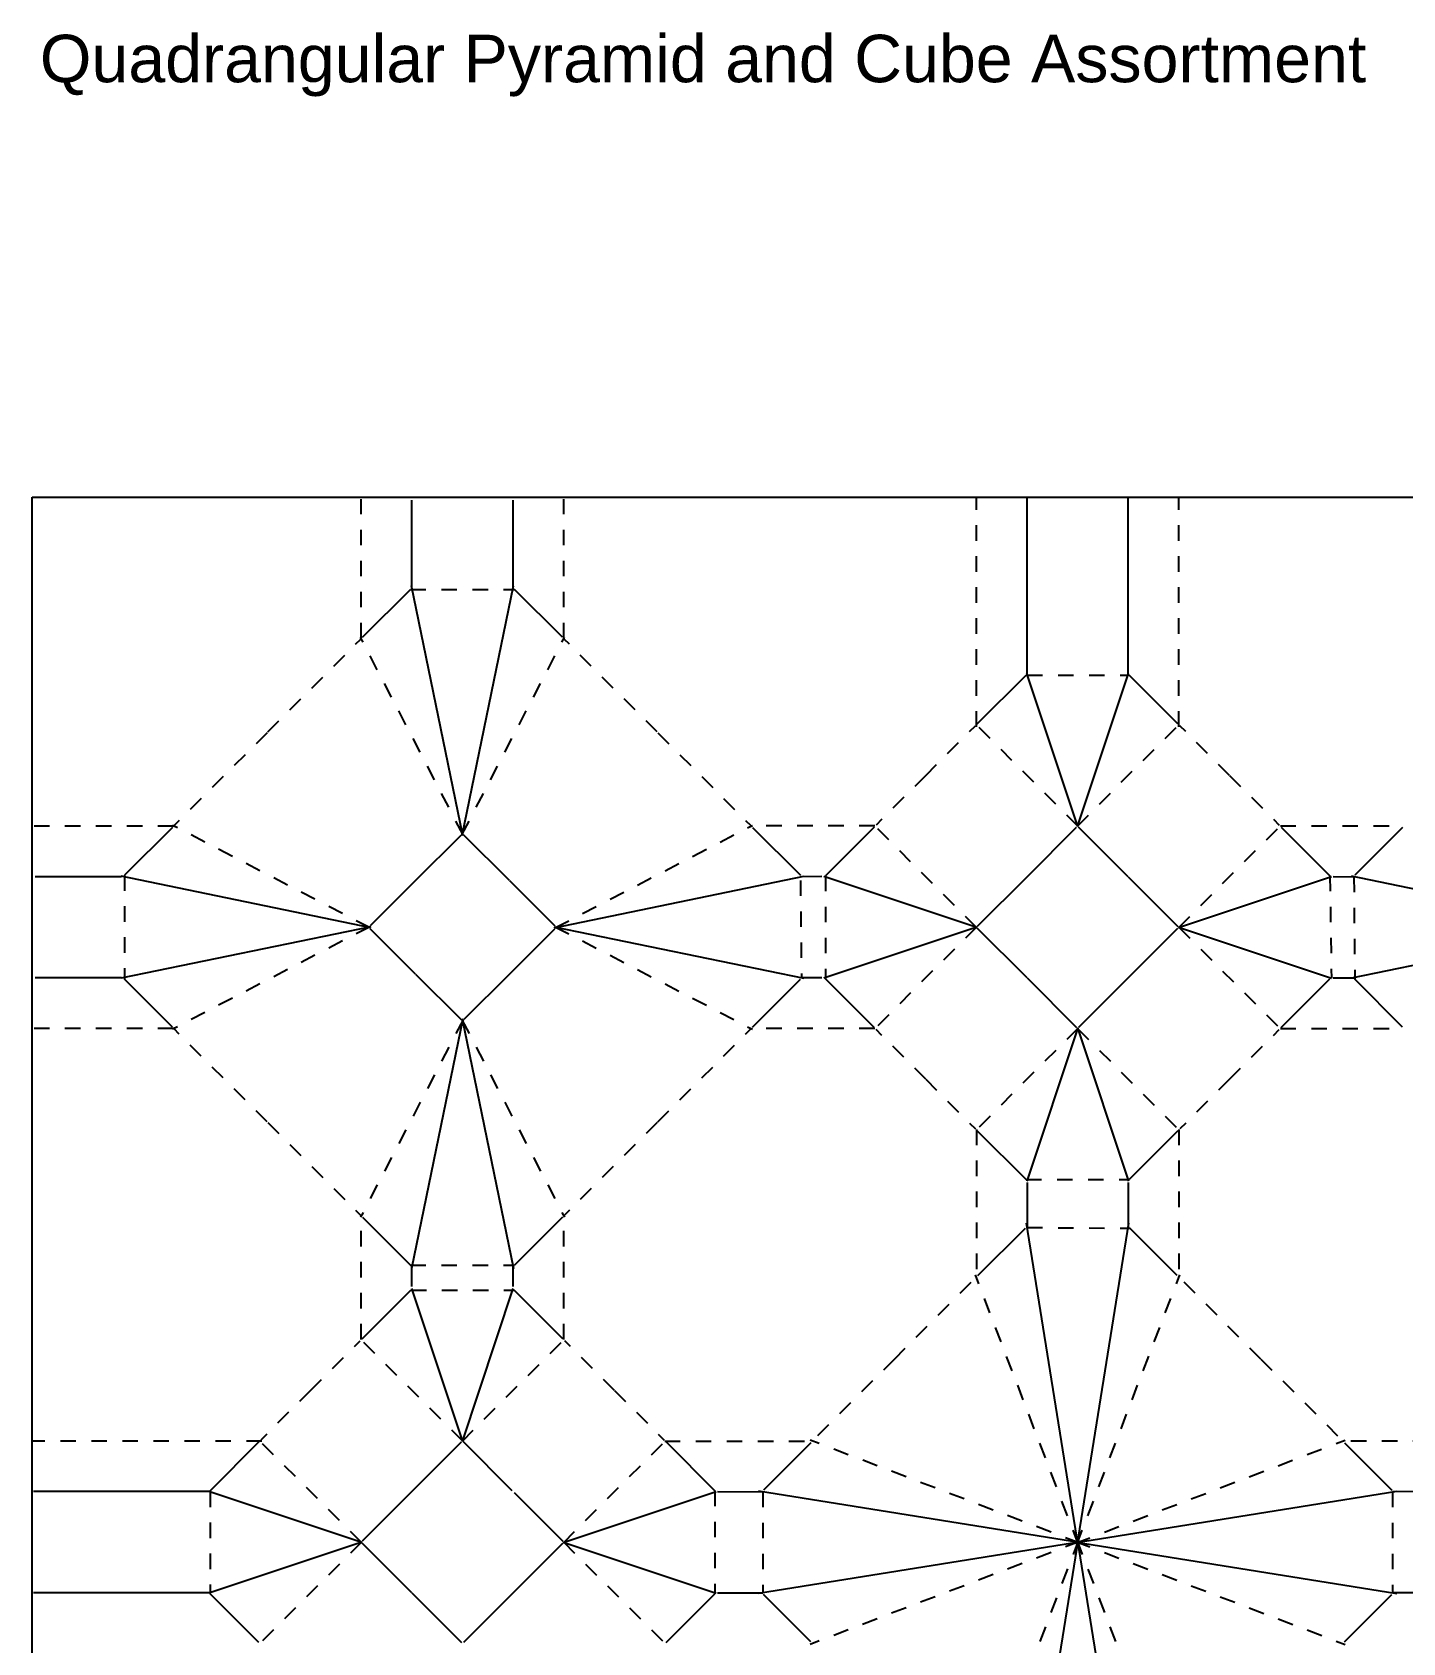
# Model space of a CAD drawing. Extents: x 10 to 200, y -288 to -9.
# Drawn here: x 10.1 to 134.8, y -155.6 to -9 of the extents above; entities that cross this region are included whole.
import ezdxf

# ---------------------------------------------------------------- set-up
doc = ezdxf.new("R2010")
doc.units = 0
for name, pattern in [('AI-LINETYPE-1', [2.822222, 1.411111, -1.411111]), ('AI-LINETYPE-10', [2.822222, 1.411111, -1.411111]), ('AI-LINETYPE-100', [2.822222, 1.411111, -1.411111]), ('AI-LINETYPE-11', [2.822222, 1.411111, -1.411111]), ('AI-LINETYPE-12', [2.822222, 1.411111, -1.411111]), ('AI-LINETYPE-123', [2.822222, 1.411111, -1.411111]), ('AI-LINETYPE-124', [2.822222, 1.411111, -1.411111]), ('AI-LINETYPE-169', [2.822222, 1.411111, -1.411111]), ('AI-LINETYPE-170', [2.822222, 1.411111, -1.411111]), ('AI-LINETYPE-171', [2.822222, 1.411111, -1.411111]), ('AI-LINETYPE-172', [2.822222, 1.411111, -1.411111]), ('AI-LINETYPE-173', [2.822222, 1.411111, -1.411111]), ('AI-LINETYPE-174', [2.822222, 1.411111, -1.411111]), ('AI-LINETYPE-175', [2.822222, 1.411111, -1.411111]), ('AI-LINETYPE-176', [2.822222, 1.411111, -1.411111]), ('AI-LINETYPE-177', [2.822222, 1.411111, -1.411111]), ('AI-LINETYPE-178', [2.822222, 1.411111, -1.411111]), ('AI-LINETYPE-179', [2.822222, 1.411111, -1.411111]), ('AI-LINETYPE-18', [2.822222, 1.411111, -1.411111]), ('AI-LINETYPE-180', [2.822222, 1.411111, -1.411111]), ('AI-LINETYPE-181', [2.822222, 1.411111, -1.411111]), ('AI-LINETYPE-182', [2.822222, 1.411111, -1.411111]), ('AI-LINETYPE-183', [2.822222, 1.411111, -1.411111]), ('AI-LINETYPE-184', [2.822222, 1.411111, -1.411111]), ('AI-LINETYPE-185', [2.822222, 1.411111, -1.411111]), ('AI-LINETYPE-186', [2.822222, 1.411111, -1.411111]), ('AI-LINETYPE-187', [2.822222, 1.411111, -1.411111]), ('AI-LINETYPE-188', [2.822222, 1.411111, -1.411111]), ('AI-LINETYPE-189', [2.822222, 1.411111, -1.411111]), ('AI-LINETYPE-190', [2.822222, 1.411111, -1.411111]), ('AI-LINETYPE-191', [2.822222, 1.411111, -1.411111]), ('AI-LINETYPE-192', [2.822222, 1.411111, -1.411111]), ('AI-LINETYPE-193', [2.822222, 1.411111, -1.411111]), ('AI-LINETYPE-205', [2.822222, 1.411111, -1.411111]), ('AI-LINETYPE-206', [2.822222, 1.411111, -1.411111]), ('AI-LINETYPE-207', [2.822222, 1.411111, -1.411111]), ('AI-LINETYPE-208', [2.822222, 1.411111, -1.411111]), ('AI-LINETYPE-209', [2.822222, 1.411111, -1.411111]), ('AI-LINETYPE-21', [2.822222, 1.411111, -1.411111]), ('AI-LINETYPE-210', [2.822222, 1.411111, -1.411111]), ('AI-LINETYPE-211', [2.822222, 1.411111, -1.411111]), ('AI-LINETYPE-212', [2.822222, 1.411111, -1.411111]), ('AI-LINETYPE-213', [2.822222, 1.411111, -1.411111]), ('AI-LINETYPE-220', [2.822222, 1.411111, -1.411111]), ('AI-LINETYPE-221', [2.822222, 1.411111, -1.411111]), ('AI-LINETYPE-222', [2.822222, 1.411111, -1.411111]), ('AI-LINETYPE-225', [2.822222, 1.411111, -1.411111]), ('AI-LINETYPE-226', [2.822222, 1.411111, -1.411111]), ('AI-LINETYPE-23', [2.822222, 1.411111, -1.411111]), ('AI-LINETYPE-25', [2.822222, 1.411111, -1.411111]), ('AI-LINETYPE-26', [2.822222, 1.411111, -1.411111]), ('AI-LINETYPE-27', [2.822222, 1.411111, -1.411111]), ('AI-LINETYPE-3', [2.822222, 1.411111, -1.411111]), ('AI-LINETYPE-4', [2.822222, 1.411111, -1.411111]), ('AI-LINETYPE-5', [2.822222, 1.411111, -1.411111]), ('AI-LINETYPE-6', [2.822222, 1.411111, -1.411111]), ('AI-LINETYPE-7', [2.822222, 1.411111, -1.411111]), ('AI-LINETYPE-71', [2.822222, 1.411111, -1.411111]), ('AI-LINETYPE-72', [2.822222, 1.411111, -1.411111]), ('AI-LINETYPE-73', [2.822222, 1.411111, -1.411111]), ('AI-LINETYPE-74', [2.822222, 1.411111, -1.411111]), ('AI-LINETYPE-75', [2.822222, 1.411111, -1.411111]), ('AI-LINETYPE-76', [2.822222, 1.411111, -1.411111]), ('AI-LINETYPE-77', [2.822222, 1.411111, -1.411111]), ('AI-LINETYPE-79', [2.822222, 1.411111, -1.411111]), ('AI-LINETYPE-8', [2.822222, 1.411111, -1.411111]), ('AI-LINETYPE-81', [2.822222, 1.411111, -1.411111]), ('AI-LINETYPE-82', [2.822222, 1.411111, -1.411111]), ('AI-LINETYPE-83', [2.822222, 1.411111, -1.411111]), ('AI-LINETYPE-84', [2.822222, 1.411111, -1.411111]), ('AI-LINETYPE-85', [2.822222, 1.411111, -1.411111]), ('AI-LINETYPE-86', [2.822222, 1.411111, -1.411111]), ('AI-LINETYPE-87', [2.822222, 1.411111, -1.411111]), ('AI-LINETYPE-88', [2.822222, 1.411111, -1.411111]), ('AI-LINETYPE-89', [2.822222, 1.411111, -1.411111]), ('AI-LINETYPE-9', [2.822222, 1.411111, -1.411111]), ('AI-LINETYPE-90', [2.822222, 1.411111, -1.411111]), ('AI-LINETYPE-91', [2.822222, 1.411111, -1.411111]), ('AI-LINETYPE-92', [2.822222, 1.411111, -1.411111]), ('AI-LINETYPE-93', [2.822222, 1.411111, -1.411111]), ('AI-LINETYPE-94', [2.822222, 1.411111, -1.411111]), ('AI-LINETYPE-95', [2.822222, 1.411111, -1.411111]), ('AI-LINETYPE-96', [2.822222, 1.411111, -1.411111]), ('AI-LINETYPE-97', [2.822222, 1.411111, -1.411111]), ('AI-LINETYPE-98', [2.822222, 1.411111, -1.411111]), ('AI-LINETYPE-99', [2.822222, 1.411111, -1.411111])]:
    doc.linetypes.add(name, pattern=pattern)
for name, color, linetype in [('CUTLINE', 7, 'CONTINUOUS'), ('MOUNTAINLINE', 7, 'CONTINUOUS'), ('TEXT', 7, 'CONTINUOUS'), ('VALLEYLINE', 7, 'CONTINUOUS')]:
    doc.layers.add(name, color=color, linetype=linetype)

# ---------------------------------------------------------------- blocks, each defined once
blk = doc.blocks.new('BLOCK_2')
at = {"layer": 'VALLEYLINE', "color": 7, "linetype": 'AI-LINETYPE-1'}
blk.add_lwpolyline([(67.69, -137.22), (81.38, -137.22)], dxfattribs=at)
blk = doc.blocks.new('BLOCK_4')
at = {"layer": 'VALLEYLINE', "color": 7, "linetype": 'AI-LINETYPE-3'}
blk.add_lwpolyline([(40.08, -146.45), (30.83, -137.2)], dxfattribs=at)
blk = doc.blocks.new('BLOCK_5')
at = {"layer": 'VALLEYLINE', "color": 7, "linetype": 'AI-LINETYPE-4'}
blk.add_lwpolyline([(35.46, -132.61), (30.94, -137.13)], dxfattribs=at)
blk = doc.blocks.new('BLOCK_6')
at = {"layer": 'VALLEYLINE', "color": 7, "linetype": 'AI-LINETYPE-5'}
blk.add_lwpolyline([(49.3, -137.23), (40.05, -127.98)], dxfattribs=at)
blk = doc.blocks.new('BLOCK_7')
at = {"layer": 'VALLEYLINE', "color": 7, "linetype": 'AI-LINETYPE-6'}
blk.add_lwpolyline([(35.46, -132.61), (39.98, -128.09)], dxfattribs=at)
blk = doc.blocks.new('BLOCK_8')
at = {"layer": 'VALLEYLINE', "color": 7, "linetype": 'AI-LINETYPE-7'}
blk.add_lwpolyline([(31.04, -137.22), (10.13, -137.22)], dxfattribs=at)
blk = doc.blocks.new('BLOCK_9')
at = {"layer": 'VALLEYLINE', "color": 7, "linetype": 'AI-LINETYPE-8'}
blk.add_lwpolyline([(49.27, -137.23), (58.52, -127.98)], dxfattribs=at)
blk = doc.blocks.new('BLOCK_10')
at = {"layer": 'VALLEYLINE', "color": 7, "linetype": 'AI-LINETYPE-9'}
blk.add_lwpolyline([(63.11, -132.61), (58.59, -128.09)], dxfattribs=at)
blk = doc.blocks.new('BLOCK_11')
at = {"layer": 'VALLEYLINE', "color": 7, "linetype": 'AI-LINETYPE-10'}
blk.add_lwpolyline([(58.49, -146.45), (67.74, -137.2)], dxfattribs=at)
blk = doc.blocks.new('BLOCK_12')
at = {"layer": 'VALLEYLINE', "color": 7, "linetype": 'AI-LINETYPE-11'}
blk.add_lwpolyline([(63.11, -132.61), (67.63, -137.13)], dxfattribs=at)
blk = doc.blocks.new('BLOCK_13')
at = {"layer": 'VALLEYLINE', "color": 7, "linetype": 'AI-LINETYPE-12'}
blk.add_lwpolyline([(58.49, -146.42), (67.74, -155.67)], dxfattribs=at)
blk = doc.blocks.new('BLOCK_19')
at = {"layer": 'VALLEYLINE', "color": 7, "linetype": 'AI-LINETYPE-18'}
blk.add_lwpolyline([(40.08, -146.42), (30.83, -155.67)], dxfattribs=at)
blk = doc.blocks.new('BLOCK_22')
at = {"layer": 'VALLEYLINE', "color": 7, "linetype": 'AI-LINETYPE-21'}
blk.add_lwpolyline([(105.34, -146.23), (95.96, -170.78)], dxfattribs=at)
blk = doc.blocks.new('BLOCK_24')
at = {"layer": 'VALLEYLINE', "color": 7, "linetype": 'AI-LINETYPE-23'}
blk.add_lwpolyline([(105.47, -146.36), (80.92, -155.73)], dxfattribs=at)
blk = doc.blocks.new('BLOCK_26')
at = {"layer": 'VALLEYLINE', "color": 7, "linetype": 'AI-LINETYPE-25'}
blk.add_lwpolyline([(105.47, -146.52), (80.92, -137.14)], dxfattribs=at)
blk = doc.blocks.new('BLOCK_27')
at = {"layer": 'VALLEYLINE', "color": 7, "linetype": 'AI-LINETYPE-26'}
blk.add_lwpolyline([(88.58, -129.76), (81.21, -137.13)], dxfattribs=at)
blk = doc.blocks.new('BLOCK_28')
at = {"layer": 'VALLEYLINE', "color": 7, "linetype": 'AI-LINETYPE-27'}
blk.add_lwpolyline([(142.82, -137.22), (129.13, -137.22)], dxfattribs=at)
blk = doc.blocks.new('BLOCK_72')
at = {"layer": 'VALLEYLINE', "color": 7, "linetype": 'AI-LINETYPE-71'}
blk.add_lwpolyline([(105.34, -146.65), (95.96, -122.1)], dxfattribs=at)
blk = doc.blocks.new('BLOCK_73')
at = {"layer": 'VALLEYLINE', "color": 7, "linetype": 'AI-LINETYPE-72'}
blk.add_lwpolyline([(88.58, -129.76), (95.95, -122.39)], dxfattribs=at)
blk = doc.blocks.new('BLOCK_74')
at = {"layer": 'VALLEYLINE', "color": 7, "linetype": 'AI-LINETYPE-73'}
blk.add_lwpolyline([(105.18, -146.65), (114.55, -122.1)], dxfattribs=at)
blk = doc.blocks.new('BLOCK_75')
at = {"layer": 'VALLEYLINE', "color": 7, "linetype": 'AI-LINETYPE-74'}
blk.add_lwpolyline([(121.93, -129.76), (114.56, -122.39)], dxfattribs=at)
blk = doc.blocks.new('BLOCK_76')
at = {"layer": 'VALLEYLINE', "color": 7, "linetype": 'AI-LINETYPE-75'}
blk.add_lwpolyline([(105.05, -146.52), (129.59, -137.14)], dxfattribs=at)
blk = doc.blocks.new('BLOCK_77')
at = {"layer": 'VALLEYLINE', "color": 7, "linetype": 'AI-LINETYPE-76'}
blk.add_lwpolyline([(121.93, -129.76), (129.3, -137.13)], dxfattribs=at)
blk = doc.blocks.new('BLOCK_78')
at = {"layer": 'VALLEYLINE', "color": 7, "linetype": 'AI-LINETYPE-77'}
blk.add_lwpolyline([(105.05, -146.36), (129.59, -155.73)], dxfattribs=at)
blk = doc.blocks.new('BLOCK_80')
at = {"layer": 'VALLEYLINE', "color": 7, "linetype": 'AI-LINETYPE-79'}
blk.add_lwpolyline([(105.18, -146.23), (114.55, -170.78)], dxfattribs=at)
blk = doc.blocks.new('BLOCK_82')
at = {"layer": 'VALLEYLINE', "color": 7, "linetype": 'AI-LINETYPE-81'}
blk.add_lwpolyline([(114.46, -90.48), (123.7, -81.23)], dxfattribs=at)
blk = doc.blocks.new('BLOCK_83')
at = {"layer": 'VALLEYLINE', "color": 7, "linetype": 'AI-LINETYPE-82'}
blk.add_lwpolyline([(119.08, -76.64), (123.6, -81.16)], dxfattribs=at)
blk = doc.blocks.new('BLOCK_84')
at = {"layer": 'VALLEYLINE', "color": 7, "linetype": 'AI-LINETYPE-83'}
blk.add_lwpolyline([(105.24, -81.26), (114.49, -72.01)], dxfattribs=at)
blk = doc.blocks.new('BLOCK_85')
at = {"layer": 'VALLEYLINE', "color": 7, "linetype": 'AI-LINETYPE-84'}
blk.add_lwpolyline([(119.08, -76.64), (114.56, -72.12)], dxfattribs=at)
blk = doc.blocks.new('BLOCK_86')
at = {"layer": 'VALLEYLINE', "color": 7, "linetype": 'AI-LINETYPE-85'}
blk.add_lwpolyline([(114.47, -72.22), (114.47, -51.32)], dxfattribs=at)
blk = doc.blocks.new('BLOCK_87')
at = {"layer": 'VALLEYLINE', "color": 7, "linetype": 'AI-LINETYPE-86'}
blk.add_lwpolyline([(105.27, -81.26), (96.02, -72.01)], dxfattribs=at)
blk = doc.blocks.new('BLOCK_88')
at = {"layer": 'VALLEYLINE', "color": 7, "linetype": 'AI-LINETYPE-87'}
blk.add_lwpolyline([(91.43, -76.64), (95.95, -72.12)], dxfattribs=at)
blk = doc.blocks.new('BLOCK_89')
at = {"layer": 'VALLEYLINE', "color": 7, "linetype": 'AI-LINETYPE-88'}
blk.add_lwpolyline([(96.05, -90.48), (86.8, -81.23)], dxfattribs=at)
blk = doc.blocks.new('BLOCK_90')
at = {"layer": 'VALLEYLINE', "color": 7, "linetype": 'AI-LINETYPE-89'}
blk.add_lwpolyline([(91.43, -76.64), (86.91, -81.16)], dxfattribs=at)
blk = doc.blocks.new('BLOCK_91')
at = {"layer": 'VALLEYLINE', "color": 7, "linetype": 'AI-LINETYPE-90'}
blk.add_lwpolyline([(96.04, -72.22), (96.04, -51.32)], dxfattribs=at)
blk = doc.blocks.new('BLOCK_92')
at = {"layer": 'VALLEYLINE', "color": 7, "linetype": 'AI-LINETYPE-91'}
blk.add_lwpolyline([(96.05, -90.45), (86.8, -99.7)], dxfattribs=at)
blk = doc.blocks.new('BLOCK_93')
at = {"layer": 'VALLEYLINE', "color": 7, "linetype": 'AI-LINETYPE-92'}
blk.add_lwpolyline([(91.43, -104.29), (86.91, -99.77)], dxfattribs=at)
blk = doc.blocks.new('BLOCK_94')
at = {"layer": 'VALLEYLINE', "color": 7, "linetype": 'AI-LINETYPE-93'}
blk.add_lwpolyline([(105.27, -99.67), (96.02, -108.92)], dxfattribs=at)
blk = doc.blocks.new('BLOCK_95')
at = {"layer": 'VALLEYLINE', "color": 7, "linetype": 'AI-LINETYPE-94'}
blk.add_lwpolyline([(91.43, -104.29), (95.95, -108.81)], dxfattribs=at)
blk = doc.blocks.new('BLOCK_96')
at = {"layer": 'VALLEYLINE', "color": 7, "linetype": 'AI-LINETYPE-95'}
blk.add_lwpolyline([(96.04, -108.87), (96.04, -122.56)], dxfattribs=at)
blk = doc.blocks.new('BLOCK_97')
at = {"layer": 'VALLEYLINE', "color": 7, "linetype": 'AI-LINETYPE-96'}
blk.add_lwpolyline([(105.24, -99.67), (114.49, -108.92)], dxfattribs=at)
blk = doc.blocks.new('BLOCK_98')
at = {"layer": 'VALLEYLINE', "color": 7, "linetype": 'AI-LINETYPE-97'}
blk.add_lwpolyline([(119.08, -104.29), (114.56, -108.81)], dxfattribs=at)
blk = doc.blocks.new('BLOCK_99')
at = {"layer": 'VALLEYLINE', "color": 7, "linetype": 'AI-LINETYPE-98'}
blk.add_lwpolyline([(114.46, -90.45), (123.7, -99.7)], dxfattribs=at)
blk = doc.blocks.new('BLOCK_100')
at = {"layer": 'VALLEYLINE', "color": 7, "linetype": 'AI-LINETYPE-99'}
blk.add_lwpolyline([(119.08, -104.29), (123.6, -99.77)], dxfattribs=at)
blk = doc.blocks.new('BLOCK_101')
at = {"layer": 'VALLEYLINE', "color": 7, "linetype": 'AI-LINETYPE-100'}
blk.add_lwpolyline([(114.47, -108.87), (114.47, -122.56)], dxfattribs=at)
blk = doc.blocks.new('BLOCK_124')
at = {"layer": 'VALLEYLINE', "color": 7, "linetype": 'AI-LINETYPE-123'}
blk.add_lwpolyline([(123.71, -81.24), (134.98, -81.24)], dxfattribs=at)
blk = doc.blocks.new('BLOCK_125')
at = {"layer": 'VALLEYLINE', "color": 7, "linetype": 'AI-LINETYPE-124'}
blk.add_lwpolyline([(123.71, -99.68), (134.98, -99.68)], dxfattribs=at)
blk = doc.blocks.new('BLOCK_170')
at = {"layer": 'VALLEYLINE', "color": 7, "linetype": 'AI-LINETYPE-169'}
blk.add_lwpolyline([(58.5, -127.98), (58.5, -116.71)], dxfattribs=at)
blk = doc.blocks.new('BLOCK_171')
at = {"layer": 'VALLEYLINE', "color": 7, "linetype": 'AI-LINETYPE-170'}
blk.add_lwpolyline([(40.07, -127.98), (40.07, -116.71)], dxfattribs=at)
blk = doc.blocks.new('BLOCK_172')
at = {"layer": 'VALLEYLINE', "color": 7, "linetype": 'AI-LINETYPE-171'}
blk.add_lwpolyline([(86.8, -81.24), (75.53, -81.24)], dxfattribs=at)
blk = doc.blocks.new('BLOCK_173')
at = {"layer": 'VALLEYLINE', "color": 7, "linetype": 'AI-LINETYPE-172'}
blk.add_lwpolyline([(86.8, -99.68), (75.53, -99.68)], dxfattribs=at)
blk = doc.blocks.new('BLOCK_174')
at = {"layer": 'VALLEYLINE', "color": 7, "linetype": 'AI-LINETYPE-173'}
blk.add_lwpolyline([(57.7, -90.41), (75.66, -99.74)], dxfattribs=at)
blk = doc.blocks.new('BLOCK_175')
at = {"layer": 'VALLEYLINE', "color": 7, "linetype": 'AI-LINETYPE-174'}
blk.add_lwpolyline([(67.06, -108.17), (75.51, -99.72)], dxfattribs=at)
blk = doc.blocks.new('BLOCK_176')
at = {"layer": 'VALLEYLINE', "color": 7, "linetype": 'AI-LINETYPE-175'}
blk.add_lwpolyline([(49.23, -98.88), (58.56, -116.84)], dxfattribs=at)
blk = doc.blocks.new('BLOCK_177')
at = {"layer": 'VALLEYLINE', "color": 7, "linetype": 'AI-LINETYPE-176'}
blk.add_lwpolyline([(66.99, -108.24), (58.54, -116.69)], dxfattribs=at)
blk = doc.blocks.new('BLOCK_178')
at = {"layer": 'VALLEYLINE', "color": 7, "linetype": 'AI-LINETYPE-177'}
blk.add_lwpolyline([(49.34, -98.88), (40.01, -116.84)], dxfattribs=at)
blk = doc.blocks.new('BLOCK_179')
at = {"layer": 'VALLEYLINE', "color": 7, "linetype": 'AI-LINETYPE-178'}
blk.add_lwpolyline([(31.58, -108.24), (40.03, -116.69)], dxfattribs=at)
blk = doc.blocks.new('BLOCK_180')
at = {"layer": 'VALLEYLINE', "color": 7, "linetype": 'AI-LINETYPE-179'}
blk.add_lwpolyline([(40.87, -90.41), (22.91, -99.74)], dxfattribs=at)
blk = doc.blocks.new('BLOCK_181')
at = {"layer": 'VALLEYLINE', "color": 7, "linetype": 'AI-LINETYPE-180'}
blk.add_lwpolyline([(31.5, -108.17), (23.05, -99.72)], dxfattribs=at)
blk = doc.blocks.new('BLOCK_182')
at = {"layer": 'VALLEYLINE', "color": 7, "linetype": 'AI-LINETYPE-181'}
blk.add_lwpolyline([(22.98, -99.68), (10.31, -99.68)], dxfattribs=at)
blk = doc.blocks.new('BLOCK_183')
at = {"layer": 'VALLEYLINE', "color": 7, "linetype": 'AI-LINETYPE-182'}
blk.add_lwpolyline([(40.87, -90.52), (22.91, -81.19)], dxfattribs=at)
blk = doc.blocks.new('BLOCK_184')
at = {"layer": 'VALLEYLINE', "color": 7, "linetype": 'AI-LINETYPE-183'}
blk.add_lwpolyline([(31.5, -72.76), (23.05, -81.21)], dxfattribs=at)
blk = doc.blocks.new('BLOCK_185')
at = {"layer": 'VALLEYLINE', "color": 7, "linetype": 'AI-LINETYPE-184'}
blk.add_lwpolyline([(49.34, -82.05), (40.01, -64.09)], dxfattribs=at)
blk = doc.blocks.new('BLOCK_186')
at = {"layer": 'VALLEYLINE', "color": 7, "linetype": 'AI-LINETYPE-185'}
blk.add_lwpolyline([(31.58, -72.68), (40.03, -64.23)], dxfattribs=at)
blk = doc.blocks.new('BLOCK_187')
at = {"layer": 'VALLEYLINE', "color": 7, "linetype": 'AI-LINETYPE-186'}
blk.add_lwpolyline([(22.98, -81.25), (10.31, -81.25)], dxfattribs=at)
blk = doc.blocks.new('BLOCK_188')
at = {"layer": 'VALLEYLINE', "color": 7, "linetype": 'AI-LINETYPE-187'}
blk.add_lwpolyline([(40.07, -64.16), (40.07, -51.49)], dxfattribs=at)
blk = doc.blocks.new('BLOCK_189')
at = {"layer": 'VALLEYLINE', "color": 7, "linetype": 'AI-LINETYPE-188'}
blk.add_lwpolyline([(49.23, -82.05), (58.56, -64.09)], dxfattribs=at)
blk = doc.blocks.new('BLOCK_190')
at = {"layer": 'VALLEYLINE', "color": 7, "linetype": 'AI-LINETYPE-189'}
blk.add_lwpolyline([(66.99, -72.68), (58.54, -64.23)], dxfattribs=at)
blk = doc.blocks.new('BLOCK_191')
at = {"layer": 'VALLEYLINE', "color": 7, "linetype": 'AI-LINETYPE-190'}
blk.add_lwpolyline([(57.7, -90.52), (75.66, -81.19)], dxfattribs=at)
blk = doc.blocks.new('BLOCK_192')
at = {"layer": 'VALLEYLINE', "color": 7, "linetype": 'AI-LINETYPE-191'}
blk.add_lwpolyline([(67.06, -72.76), (75.51, -81.21)], dxfattribs=at)
blk = doc.blocks.new('BLOCK_193')
at = {"layer": 'VALLEYLINE', "color": 7, "linetype": 'AI-LINETYPE-192'}
blk.add_lwpolyline([(58.5, -64.16), (58.5, -51.49)], dxfattribs=at)
blk = doc.blocks.new('BLOCK_194')
at = {"layer": 'MOUNTAINLINE', "color": 7}
blk.add_lwpolyline([(40.12, -146.45), (26.19, -141.81)], dxfattribs=at)
blk = doc.blocks.new('BLOCK_195')
at = {"layer": 'MOUNTAINLINE', "color": 7}
blk.add_lwpolyline([(49.3, -137.27), (44.66, -123.34)], dxfattribs=at)
blk = doc.blocks.new('BLOCK_196')
at = {"layer": 'MOUNTAINLINE', "color": 7}
blk.add_lwpolyline([(26.33, -141.82), (10.24, -141.82)], dxfattribs=at)
blk = doc.blocks.new('BLOCK_197')
at = {"layer": 'MOUNTAINLINE', "color": 7}
blk.add_lwpolyline([(49.27, -137.27), (53.91, -123.34)], dxfattribs=at)
blk = doc.blocks.new('BLOCK_198')
at = {"layer": 'MOUNTAINLINE', "color": 7}
blk.add_lwpolyline([(58.45, -146.45), (72.38, -141.81)], dxfattribs=at)
blk = doc.blocks.new('BLOCK_199')
at = {"layer": 'MOUNTAINLINE', "color": 7}
blk.add_lwpolyline([(58.45, -146.42), (72.38, -151.06)], dxfattribs=at)
blk = doc.blocks.new('BLOCK_202')
at = {"layer": 'MOUNTAINLINE', "color": 7}
blk.add_lwpolyline([(40.12, -146.42), (26.19, -151.06)], dxfattribs=at)
blk = doc.blocks.new('BLOCK_203')
at = {"layer": 'MOUNTAINLINE', "color": 7}
blk.add_lwpolyline([(26.33, -151.04), (10.24, -151.04)], dxfattribs=at)
blk = doc.blocks.new('BLOCK_204')
at = {"layer": 'MOUNTAINLINE', "color": 7}
blk.add_lwpolyline([(72.5, -141.82), (76.61, -141.83)], dxfattribs=at)
blk = doc.blocks.new('BLOCK_205')
at = {"layer": 'MOUNTAINLINE', "color": 7}
blk.add_lwpolyline([(72.5, -151.04), (76.61, -151.04)], dxfattribs=at)
blk = doc.blocks.new('BLOCK_206')
at = {"layer": 'MOUNTAINLINE', "color": 7}
blk.add_lwpolyline([(105.3, -146.14), (100.6, -175.47)], dxfattribs=at)
blk = doc.blocks.new('BLOCK_207')
at = {"layer": 'MOUNTAINLINE', "color": 7}
blk.add_lwpolyline([(105.55, -146.39), (76.22, -151.09)], dxfattribs=at)
blk = doc.blocks.new('BLOCK_208')
at = {"layer": 'MOUNTAINLINE', "color": 7}
blk.add_lwpolyline([(105.55, -146.48), (76.22, -141.78)], dxfattribs=at)
blk = doc.blocks.new('BLOCK_233')
at = {"layer": 'MOUNTAINLINE', "color": 7}
blk.add_lwpolyline([(138.01, -141.82), (133.9, -141.83)], dxfattribs=at)
blk = doc.blocks.new('BLOCK_234')
at = {"layer": 'MOUNTAINLINE', "color": 7}
blk.add_lwpolyline([(138.01, -151.04), (133.91, -151.04)], dxfattribs=at)
blk = doc.blocks.new('BLOCK_237')
at = {"layer": 'MOUNTAINLINE', "color": 7}
blk.add_lwpolyline([(105.3, -146.73), (100.6, -117.4)], dxfattribs=at)
blk = doc.blocks.new('BLOCK_238')
at = {"layer": 'MOUNTAINLINE', "color": 7}
blk.add_lwpolyline([(105.21, -146.73), (109.91, -117.4)], dxfattribs=at)
blk = doc.blocks.new('BLOCK_239')
at = {"layer": 'MOUNTAINLINE', "color": 7}
blk.add_lwpolyline([(104.96, -146.48), (134.29, -141.78)], dxfattribs=at)
blk = doc.blocks.new('BLOCK_240')
at = {"layer": 'MOUNTAINLINE', "color": 7}
blk.add_lwpolyline([(104.96, -146.39), (134.29, -151.09)], dxfattribs=at)
blk = doc.blocks.new('BLOCK_241')
at = {"layer": 'MOUNTAINLINE', "color": 7}
blk.add_lwpolyline([(105.21, -146.14), (109.91, -175.47)], dxfattribs=at)
blk = doc.blocks.new('BLOCK_242')
at = {"layer": 'MOUNTAINLINE', "color": 7}
blk.add_lwpolyline([(114.42, -90.48), (128.35, -85.84)], dxfattribs=at)
blk = doc.blocks.new('BLOCK_243')
at = {"layer": 'MOUNTAINLINE', "color": 7}
blk.add_lwpolyline([(105.24, -81.3), (109.88, -67.37)], dxfattribs=at)
blk = doc.blocks.new('BLOCK_244')
at = {"layer": 'MOUNTAINLINE', "color": 7}
blk.add_lwpolyline([(109.86, -67.51), (109.86, -51.42)], dxfattribs=at)
blk = doc.blocks.new('BLOCK_245')
at = {"layer": 'MOUNTAINLINE', "color": 7}
blk.add_lwpolyline([(105.27, -81.3), (100.63, -67.37)], dxfattribs=at)
blk = doc.blocks.new('BLOCK_246')
at = {"layer": 'MOUNTAINLINE', "color": 7}
blk.add_lwpolyline([(96.09, -90.48), (82.16, -85.84)], dxfattribs=at)
blk = doc.blocks.new('BLOCK_247')
at = {"layer": 'MOUNTAINLINE', "color": 7}
blk.add_lwpolyline([(100.65, -67.51), (100.65, -51.42)], dxfattribs=at)
blk = doc.blocks.new('BLOCK_248')
at = {"layer": 'MOUNTAINLINE', "color": 7}
blk.add_lwpolyline([(96.09, -90.45), (82.16, -95.09)], dxfattribs=at)
blk = doc.blocks.new('BLOCK_249')
at = {"layer": 'MOUNTAINLINE', "color": 7}
blk.add_lwpolyline([(105.27, -99.63), (100.63, -113.56)], dxfattribs=at)
blk = doc.blocks.new('BLOCK_250')
at = {"layer": 'MOUNTAINLINE', "color": 7}
blk.add_lwpolyline([(100.65, -113.68), (100.65, -117.79)], dxfattribs=at)
blk = doc.blocks.new('BLOCK_251')
at = {"layer": 'MOUNTAINLINE', "color": 7}
blk.add_lwpolyline([(105.24, -99.63), (109.88, -113.56)], dxfattribs=at)
blk = doc.blocks.new('BLOCK_252')
at = {"layer": 'MOUNTAINLINE', "color": 7}
blk.add_lwpolyline([(114.42, -90.45), (128.35, -95.09)], dxfattribs=at)
blk = doc.blocks.new('BLOCK_253')
at = {"layer": 'MOUNTAINLINE', "color": 7}
blk.add_lwpolyline([(109.86, -113.68), (109.86, -117.79)], dxfattribs=at)
blk = doc.blocks.new('BLOCK_268')
at = {"layer": 'MOUNTAINLINE', "color": 7}
blk.add_lwpolyline([(128.52, -85.85), (130.39, -85.86)], dxfattribs=at)
blk = doc.blocks.new('BLOCK_269')
at = {"layer": 'MOUNTAINLINE', "color": 7}
blk.add_lwpolyline([(128.52, -95.07), (130.39, -95.07)], dxfattribs=at)
blk = doc.blocks.new('BLOCK_270')
at = {"layer": 'MOUNTAINLINE', "color": 7}
blk.add_lwpolyline([(152.89, -90.43), (130.17, -95.11)], dxfattribs=at)
blk = doc.blocks.new('BLOCK_280')
at = {"layer": 'MOUNTAINLINE', "color": 7}
blk.add_lwpolyline([(152.89, -90.5), (130.17, -85.82)], dxfattribs=at)
blk = doc.blocks.new('BLOCK_298')
at = {"layer": 'MOUNTAINLINE', "color": 7}
blk.add_lwpolyline([(53.89, -123.17), (53.89, -121.3)], dxfattribs=at)
blk = doc.blocks.new('BLOCK_299')
at = {"layer": 'MOUNTAINLINE', "color": 7}
blk.add_lwpolyline([(44.68, -123.17), (44.68, -121.3)], dxfattribs=at)
blk = doc.blocks.new('BLOCK_300')
at = {"layer": 'MOUNTAINLINE', "color": 7}
blk.add_lwpolyline([(81.99, -85.85), (80.12, -85.86)], dxfattribs=at)
blk = doc.blocks.new('BLOCK_301')
at = {"layer": 'MOUNTAINLINE', "color": 7}
blk.add_lwpolyline([(81.99, -95.07), (80.12, -95.07)], dxfattribs=at)
blk = doc.blocks.new('BLOCK_302')
at = {"layer": 'MOUNTAINLINE', "color": 7}
blk.add_lwpolyline([(57.62, -90.43), (80.34, -95.11)], dxfattribs=at)
blk = doc.blocks.new('BLOCK_303')
at = {"layer": 'MOUNTAINLINE', "color": 7}
blk.add_lwpolyline([(49.25, -98.8), (53.93, -121.52)], dxfattribs=at)
blk = doc.blocks.new('BLOCK_304')
at = {"layer": 'MOUNTAINLINE', "color": 7}
blk.add_lwpolyline([(49.32, -98.8), (44.64, -121.52)], dxfattribs=at)
blk = doc.blocks.new('BLOCK_305')
at = {"layer": 'MOUNTAINLINE', "color": 7}
blk.add_lwpolyline([(40.94, -90.43), (18.22, -95.11)], dxfattribs=at)
blk = doc.blocks.new('BLOCK_306')
at = {"layer": 'MOUNTAINLINE', "color": 7}
blk.add_lwpolyline([(18.27, -95.07), (10.41, -95.07)], dxfattribs=at)
blk = doc.blocks.new('BLOCK_307')
at = {"layer": 'MOUNTAINLINE', "color": 7}
blk.add_lwpolyline([(40.94, -90.5), (18.22, -85.82)], dxfattribs=at)
blk = doc.blocks.new('BLOCK_308')
at = {"layer": 'MOUNTAINLINE', "color": 7}
blk.add_lwpolyline([(49.32, -82.12), (44.64, -59.4)], dxfattribs=at)
blk = doc.blocks.new('BLOCK_309')
at = {"layer": 'MOUNTAINLINE', "color": 7}
blk.add_lwpolyline([(18.27, -85.86), (10.41, -85.86)], dxfattribs=at)
blk = doc.blocks.new('BLOCK_310')
at = {"layer": 'MOUNTAINLINE', "color": 7}
blk.add_lwpolyline([(44.68, -59.45), (44.68, -51.59)], dxfattribs=at)
blk = doc.blocks.new('BLOCK_311')
at = {"layer": 'MOUNTAINLINE', "color": 7}
blk.add_lwpolyline([(49.25, -82.12), (53.93, -59.4)], dxfattribs=at)
blk = doc.blocks.new('BLOCK_312')
at = {"layer": 'MOUNTAINLINE', "color": 7}
blk.add_lwpolyline([(57.62, -90.5), (80.34, -85.82)], dxfattribs=at)
blk = doc.blocks.new('BLOCK_313')
at = {"layer": 'MOUNTAINLINE', "color": 7}
blk.add_lwpolyline([(53.89, -59.45), (53.89, -51.59)], dxfattribs=at)
blk = doc.blocks.new('BLOCK_314')
at = {"layer": 'MOUNTAINLINE', "color": 7}
blk.add_lwpolyline([(45.02, -86.2), (40.89, -90.33)], dxfattribs=at)
blk = doc.blocks.new('BLOCK_315')
at = {"layer": 'MOUNTAINLINE', "color": 7}
blk.add_lwpolyline([(45.02, -86.2), (49.15, -82.07)], dxfattribs=at)
blk = doc.blocks.new('BLOCK_316')
at = {"layer": 'MOUNTAINLINE', "color": 7}
blk.add_lwpolyline([(53.55, -94.73), (57.68, -90.6)], dxfattribs=at)
blk = doc.blocks.new('BLOCK_317')
at = {"layer": 'MOUNTAINLINE', "color": 7}
blk.add_lwpolyline([(53.55, -94.73), (49.42, -98.86)], dxfattribs=at)
blk = doc.blocks.new('BLOCK_318')
at = {"layer": 'MOUNTAINLINE', "color": 7}
blk.add_lwpolyline([(45.02, -94.73), (49.15, -98.86)], dxfattribs=at)
blk = doc.blocks.new('BLOCK_319')
at = {"layer": 'MOUNTAINLINE', "color": 7}
blk.add_lwpolyline([(45.02, -94.73), (40.89, -90.6)], dxfattribs=at)
blk = doc.blocks.new('BLOCK_320')
at = {"layer": 'MOUNTAINLINE', "color": 7}
blk.add_lwpolyline([(53.55, -86.2), (49.42, -82.07)], dxfattribs=at)
blk = doc.blocks.new('BLOCK_321')
at = {"layer": 'MOUNTAINLINE', "color": 7}
blk.add_lwpolyline([(53.55, -86.2), (57.68, -90.33)], dxfattribs=at)
blk = doc.blocks.new('BLOCK_322')
at = {"layer": 'MOUNTAINLINE', "color": 7}
blk.add_lwpolyline([(109.86, -85.86), (114.38, -90.38)], dxfattribs=at)
blk = doc.blocks.new('BLOCK_323')
at = {"layer": 'MOUNTAINLINE', "color": 7}
blk.add_lwpolyline([(109.86, -85.86), (105.34, -81.34)], dxfattribs=at)
blk = doc.blocks.new('BLOCK_324')
at = {"layer": 'MOUNTAINLINE', "color": 7}
blk.add_lwpolyline([(100.65, -85.86), (105.16, -81.34)], dxfattribs=at)
blk = doc.blocks.new('BLOCK_325')
at = {"layer": 'MOUNTAINLINE', "color": 7}
blk.add_lwpolyline([(100.65, -85.86), (96.12, -90.38)], dxfattribs=at)
blk = doc.blocks.new('BLOCK_326')
at = {"layer": 'MOUNTAINLINE', "color": 7}
blk.add_lwpolyline([(100.65, -95.08), (96.12, -90.55)], dxfattribs=at)
blk = doc.blocks.new('BLOCK_327')
at = {"layer": 'MOUNTAINLINE', "color": 7}
blk.add_lwpolyline([(100.65, -95.08), (105.16, -99.6)], dxfattribs=at)
blk = doc.blocks.new('BLOCK_328')
at = {"layer": 'MOUNTAINLINE', "color": 7}
blk.add_lwpolyline([(109.86, -95.08), (105.34, -99.6)], dxfattribs=at)
blk = doc.blocks.new('BLOCK_329')
at = {"layer": 'MOUNTAINLINE', "color": 7}
blk.add_lwpolyline([(109.86, -95.08), (114.38, -90.55)], dxfattribs=at)
blk = doc.blocks.new('BLOCK_370')
at = {"layer": 'MOUNTAINLINE', "color": 7}
blk.add_lwpolyline([(44.68, -141.82), (40.16, -146.34)], dxfattribs=at)
blk = doc.blocks.new('BLOCK_371')
at = {"layer": 'MOUNTAINLINE', "color": 7}
blk.add_lwpolyline([(44.68, -141.82), (49.2, -137.3)], dxfattribs=at)
blk = doc.blocks.new('BLOCK_372')
at = {"layer": 'MOUNTAINLINE', "color": 7}
blk.add_lwpolyline([(53.81, -141.74), (49.37, -137.3)], dxfattribs=at)
blk = doc.blocks.new('BLOCK_373')
at = {"layer": 'MOUNTAINLINE', "color": 7}
blk.add_lwpolyline([(53.98, -141.91), (58.42, -146.34)], dxfattribs=at)
blk = doc.blocks.new('BLOCK_374')
at = {"layer": 'MOUNTAINLINE', "color": 7}
blk.add_lwpolyline([(53.89, -151.04), (58.42, -146.52)], dxfattribs=at)
blk = doc.blocks.new('BLOCK_375')
at = {"layer": 'MOUNTAINLINE', "color": 7}
blk.add_lwpolyline([(53.89, -151.04), (49.37, -155.56)], dxfattribs=at)
blk = doc.blocks.new('BLOCK_376')
at = {"layer": 'MOUNTAINLINE', "color": 7}
blk.add_lwpolyline([(44.68, -151.04), (49.2, -155.56)], dxfattribs=at)
blk = doc.blocks.new('BLOCK_377')
at = {"layer": 'MOUNTAINLINE', "color": 7}
blk.add_lwpolyline([(44.68, -151.04), (40.16, -146.52)], dxfattribs=at)
blk = doc.blocks.new('BLOCK_390')
at = {"layer": 'MOUNTAINLINE', "color": 7}
blk.add_lwpolyline([(30.76, -137.3), (26.33, -141.74)], dxfattribs=at)
blk = doc.blocks.new('BLOCK_391')
at = {"layer": 'MOUNTAINLINE', "color": 7}
blk.add_lwpolyline([(30.76, -155.56), (26.33, -151.13)], dxfattribs=at)
blk = doc.blocks.new('BLOCK_392')
at = {"layer": 'MOUNTAINLINE', "color": 7}
blk.add_lwpolyline([(114.38, -71.94), (109.95, -67.51)], dxfattribs=at)
blk = doc.blocks.new('BLOCK_393')
at = {"layer": 'MOUNTAINLINE', "color": 7}
blk.add_lwpolyline([(96.12, -71.94), (100.56, -67.51)], dxfattribs=at)
blk = doc.blocks.new('BLOCK_398')
at = {"layer": 'MOUNTAINLINE', "color": 7}
blk.add_lwpolyline([(22.89, -99.56), (18.53, -95.2)], dxfattribs=at)
blk = doc.blocks.new('BLOCK_399')
at = {"layer": 'MOUNTAINLINE', "color": 7}
blk.add_lwpolyline([(22.89, -81.37), (18.53, -85.73)], dxfattribs=at)
blk = doc.blocks.new('BLOCK_400')
at = {"layer": 'MOUNTAINLINE', "color": 7}
blk.add_lwpolyline([(40.19, -64.07), (44.55, -59.71)], dxfattribs=at)
blk = doc.blocks.new('BLOCK_401')
at = {"layer": 'MOUNTAINLINE', "color": 7}
blk.add_lwpolyline([(58.37, -64.07), (54.02, -59.71)], dxfattribs=at)
blk = doc.blocks.new('BLOCK_402')
at = {"layer": 'MOUNTAINLINE', "color": 7}
blk.add_lwpolyline([(40.16, -127.91), (44.59, -123.48)], dxfattribs=at)
blk = doc.blocks.new('BLOCK_403')
at = {"layer": 'MOUNTAINLINE', "color": 7}
blk.add_lwpolyline([(58.42, -127.91), (53.98, -123.48)], dxfattribs=at)
blk = doc.blocks.new('BLOCK_404')
at = {"layer": 'MOUNTAINLINE', "color": 7}
blk.add_lwpolyline([(67.81, -137.3), (72.24, -141.74)], dxfattribs=at)
blk = doc.blocks.new('BLOCK_405')
at = {"layer": 'MOUNTAINLINE', "color": 7}
blk.add_lwpolyline([(67.81, -155.56), (72.24, -151.13)], dxfattribs=at)
blk = doc.blocks.new('BLOCK_409')
at = {"layer": 'MOUNTAINLINE', "color": 7}
blk.add_lwpolyline([(80.98, -155.5), (76.67, -151.19)], dxfattribs=at)
blk = doc.blocks.new('BLOCK_410')
at = {"layer": 'MOUNTAINLINE', "color": 7}
blk.add_lwpolyline([(80.98, -137.37), (76.67, -141.68)], dxfattribs=at)
blk = doc.blocks.new('BLOCK_417')
at = {"layer": 'MOUNTAINLINE', "color": 7}
blk.add_lwpolyline([(129.53, -155.5), (133.84, -151.19)], dxfattribs=at)
blk = doc.blocks.new('BLOCK_418')
at = {"layer": 'MOUNTAINLINE', "color": 7}
blk.add_lwpolyline([(129.53, -137.37), (133.84, -141.68)], dxfattribs=at)
blk = doc.blocks.new('BLOCK_425')
at = {"layer": 'MOUNTAINLINE', "color": 7}
blk.add_lwpolyline([(96.19, -122.16), (100.5, -117.85)], dxfattribs=at)
blk = doc.blocks.new('BLOCK_426')
at = {"layer": 'MOUNTAINLINE', "color": 7}
blk.add_lwpolyline([(114.32, -122.16), (110.01, -117.85)], dxfattribs=at)
blk = doc.blocks.new('BLOCK_428')
at = {"layer": 'MOUNTAINLINE', "color": 7}
blk.add_lwpolyline([(123.78, -81.34), (128.21, -85.77)], dxfattribs=at)
blk = doc.blocks.new('BLOCK_429')
at = {"layer": 'MOUNTAINLINE', "color": 7}
blk.add_lwpolyline([(86.73, -81.34), (82.3, -85.77)], dxfattribs=at)
blk = doc.blocks.new('BLOCK_430')
at = {"layer": 'MOUNTAINLINE', "color": 7}
blk.add_lwpolyline([(86.73, -99.6), (82.3, -95.16)], dxfattribs=at)
blk = doc.blocks.new('BLOCK_431')
at = {"layer": 'MOUNTAINLINE', "color": 7}
blk.add_lwpolyline([(96.12, -108.99), (100.56, -113.42)], dxfattribs=at)
blk = doc.blocks.new('BLOCK_432')
at = {"layer": 'MOUNTAINLINE', "color": 7}
blk.add_lwpolyline([(114.38, -108.99), (109.95, -113.42)], dxfattribs=at)
blk = doc.blocks.new('BLOCK_433')
at = {"layer": 'MOUNTAINLINE', "color": 7}
blk.add_lwpolyline([(123.78, -99.6), (128.21, -95.16)], dxfattribs=at)
blk = doc.blocks.new('BLOCK_438')
at = {"layer": 'MOUNTAINLINE', "color": 7}
blk.add_lwpolyline([(134.83, -99.55), (130.48, -95.2)], dxfattribs=at)
blk = doc.blocks.new('BLOCK_441')
at = {"layer": 'MOUNTAINLINE', "color": 7}
blk.add_lwpolyline([(134.83, -81.37), (130.48, -85.73)], dxfattribs=at)
blk = doc.blocks.new('BLOCK_446')
at = {"layer": 'MOUNTAINLINE', "color": 7}
blk.add_lwpolyline([(75.68, -99.56), (80.03, -95.2)], dxfattribs=at)
blk = doc.blocks.new('BLOCK_447')
at = {"layer": 'MOUNTAINLINE', "color": 7}
blk.add_lwpolyline([(58.37, -116.86), (54.02, -121.21)], dxfattribs=at)
blk = doc.blocks.new('BLOCK_448')
at = {"layer": 'MOUNTAINLINE', "color": 7}
blk.add_lwpolyline([(40.19, -116.86), (44.55, -121.21)], dxfattribs=at)
blk = doc.blocks.new('BLOCK_449')
at = {"layer": 'MOUNTAINLINE', "color": 7}
blk.add_lwpolyline([(75.68, -81.37), (80.03, -85.73)], dxfattribs=at)

msp = doc.modelspace()

# ---------------------------------------------------------------- linework, layer by layer
at = {"layer": 'CUTLINE', "color": 7}
msp.add_lwpolyline([(10.13, -51.32), (200.38, -51.32), (200.38, -241.55), (10.13, -241.55), (10.13, -51.32)], dxfattribs=at)
at = {"layer": 'VALLEYLINE', "color": 7, "linetype": 'AI-LINETYPE-210'}
msp.add_lwpolyline([(44.55, -59.71), (54.02, -59.71)], dxfattribs=at)
at = {"layer": 'VALLEYLINE', "color": 7, "linetype": 'AI-LINETYPE-207'}
msp.add_lwpolyline([(100.65, -67.51), (109.86, -67.51)], dxfattribs=at)
at = {"layer": 'VALLEYLINE', "color": 7, "linetype": 'AI-LINETYPE-211'}
msp.add_lwpolyline([(18.53, -85.73), (18.53, -95.2)], dxfattribs=at)
at = {"layer": 'VALLEYLINE', "color": 7, "linetype": 'AI-LINETYPE-209'}
msp.add_lwpolyline([(80.03, -86.2), (80.12, -95.07)], dxfattribs=at)
at = {"layer": 'VALLEYLINE', "color": 7, "linetype": 'AI-LINETYPE-208'}
msp.add_lwpolyline([(82.3, -85.77), (82.3, -95.16)], dxfattribs=at)
at = {"layer": 'VALLEYLINE', "color": 7, "linetype": 'AI-LINETYPE-212'}
msp.add_lwpolyline([(128.21, -85.77), (128.35, -95.09)], dxfattribs=at)
at = {"layer": 'VALLEYLINE', "color": 7, "linetype": 'AI-LINETYPE-213'}
msp.add_lwpolyline([(130.39, -85.86), (130.48, -95.2)], dxfattribs=at)
at = {"layer": 'VALLEYLINE', "color": 7, "linetype": 'AI-LINETYPE-206'}
msp.add_lwpolyline([(100.56, -113.42), (109.95, -113.42)], dxfattribs=at)
at = {"layer": 'VALLEYLINE', "color": 7, "linetype": 'AI-LINETYPE-205'}
msp.add_lwpolyline([(100.65, -117.79), (110.01, -117.85)], dxfattribs=at)
at = {"layer": 'VALLEYLINE', "color": 7, "linetype": 'AI-LINETYPE-225'}
msp.add_lwpolyline([(44.55, -121.21), (54.02, -121.21)], dxfattribs=at)
at = {"layer": 'VALLEYLINE', "color": 7, "linetype": 'AI-LINETYPE-226'}
msp.add_lwpolyline([(44.59, -123.48), (53.98, -123.48)], dxfattribs=at)
at = {"layer": 'VALLEYLINE', "color": 7, "linetype": 'AI-LINETYPE-193'}
msp.add_lwpolyline([(26.33, -141.82), (26.33, -151.04)], dxfattribs=at)
at = {"layer": 'VALLEYLINE', "color": 7, "linetype": 'AI-LINETYPE-222'}
msp.add_lwpolyline([(72.24, -141.74), (72.24, -151.13)], dxfattribs=at)
at = {"layer": 'VALLEYLINE', "color": 7, "linetype": 'AI-LINETYPE-221'}
msp.add_lwpolyline([(76.61, -141.83), (76.61, -151.04)], dxfattribs=at)
at = {"layer": 'VALLEYLINE', "color": 7, "linetype": 'AI-LINETYPE-220'}
msp.add_lwpolyline([(133.9, -141.83), (133.91, -151.04)], dxfattribs=at)

# ---------------------------------------------------------------- block references
at = {"layer": 'MOUNTAINLINE'}
for name in ['BLOCK_310', 'BLOCK_313', 'BLOCK_247', 'BLOCK_244', 'BLOCK_400', 'BLOCK_308', 'BLOCK_311', 'BLOCK_401', 'BLOCK_245', 'BLOCK_243', 'BLOCK_393', 'BLOCK_392', 'BLOCK_399', 'BLOCK_315', 'BLOCK_320', 'BLOCK_449', 'BLOCK_429', 'BLOCK_324', 'BLOCK_323', 'BLOCK_428', 'BLOCK_441', 'BLOCK_309', 'BLOCK_307', 'BLOCK_314', 'BLOCK_321', 'BLOCK_312', 'BLOCK_300', 'BLOCK_246', 'BLOCK_325', 'BLOCK_322', 'BLOCK_242', 'BLOCK_268', 'BLOCK_280', 'BLOCK_305', 'BLOCK_319', 'BLOCK_316', 'BLOCK_302', 'BLOCK_248', 'BLOCK_326', 'BLOCK_329', 'BLOCK_252', 'BLOCK_270', 'BLOCK_306', 'BLOCK_398', 'BLOCK_318', 'BLOCK_317', 'BLOCK_446', 'BLOCK_301', 'BLOCK_430', 'BLOCK_327', 'BLOCK_328', 'BLOCK_433', 'BLOCK_269', 'BLOCK_438', 'BLOCK_304', 'BLOCK_303', 'BLOCK_249', 'BLOCK_251', 'BLOCK_431', 'BLOCK_432', 'BLOCK_250', 'BLOCK_253', 'BLOCK_448', 'BLOCK_447', 'BLOCK_425', 'BLOCK_237', 'BLOCK_238', 'BLOCK_426', 'BLOCK_299', 'BLOCK_298', 'BLOCK_402', 'BLOCK_195', 'BLOCK_197', 'BLOCK_403', 'BLOCK_390', 'BLOCK_371', 'BLOCK_372', 'BLOCK_404', 'BLOCK_410', 'BLOCK_418', 'BLOCK_196', 'BLOCK_194', 'BLOCK_370', 'BLOCK_373', 'BLOCK_198', 'BLOCK_204', 'BLOCK_208', 'BLOCK_239', 'BLOCK_233', 'BLOCK_202', 'BLOCK_377', 'BLOCK_374', 'BLOCK_199', 'BLOCK_207', 'BLOCK_206', 'BLOCK_240', 'BLOCK_241', 'BLOCK_203', 'BLOCK_391', 'BLOCK_376', 'BLOCK_375', 'BLOCK_405', 'BLOCK_205', 'BLOCK_409', 'BLOCK_417', 'BLOCK_234']:
    msp.add_blockref(name, (0, 0), dxfattribs=at)
at = {"layer": 'VALLEYLINE'}
for name in ['BLOCK_188', 'BLOCK_193', 'BLOCK_91', 'BLOCK_86', 'BLOCK_186', 'BLOCK_185', 'BLOCK_189', 'BLOCK_190', 'BLOCK_184', 'BLOCK_192', 'BLOCK_88', 'BLOCK_87', 'BLOCK_84', 'BLOCK_85', 'BLOCK_90', 'BLOCK_83', 'BLOCK_187', 'BLOCK_183', 'BLOCK_191', 'BLOCK_172', 'BLOCK_89', 'BLOCK_82', 'BLOCK_124', 'BLOCK_180', 'BLOCK_174', 'BLOCK_92', 'BLOCK_99', 'BLOCK_178', 'BLOCK_176', 'BLOCK_94', 'BLOCK_97', 'BLOCK_182', 'BLOCK_181', 'BLOCK_175', 'BLOCK_173', 'BLOCK_93', 'BLOCK_100', 'BLOCK_125', 'BLOCK_95', 'BLOCK_98', 'BLOCK_179', 'BLOCK_177', 'BLOCK_96', 'BLOCK_101', 'BLOCK_171', 'BLOCK_170', 'BLOCK_73', 'BLOCK_72', 'BLOCK_74', 'BLOCK_75', 'BLOCK_7', 'BLOCK_6', 'BLOCK_9', 'BLOCK_10', 'BLOCK_27', 'BLOCK_77', 'BLOCK_5', 'BLOCK_12', 'BLOCK_8', 'BLOCK_4', 'BLOCK_11', 'BLOCK_2', 'BLOCK_26', 'BLOCK_76', 'BLOCK_28', 'BLOCK_19', 'BLOCK_13', 'BLOCK_24', 'BLOCK_22', 'BLOCK_78', 'BLOCK_80']:
    msp.add_blockref(name, (0, 0), dxfattribs=at)

# ---------------------------------------------------------------- texts
at = {"layer": 'TEXT', "color": 7, "insert": (10.83, -14.86), "char_height": 4.318, "attachment_point": 7}
msp.add_mtext('\\fArial|b0|i0|c0|p34;\\W1;Quadrangular Pyramid and Cube Assortment', dxfattribs=at)

doc.saveas('drawing.dxf')
